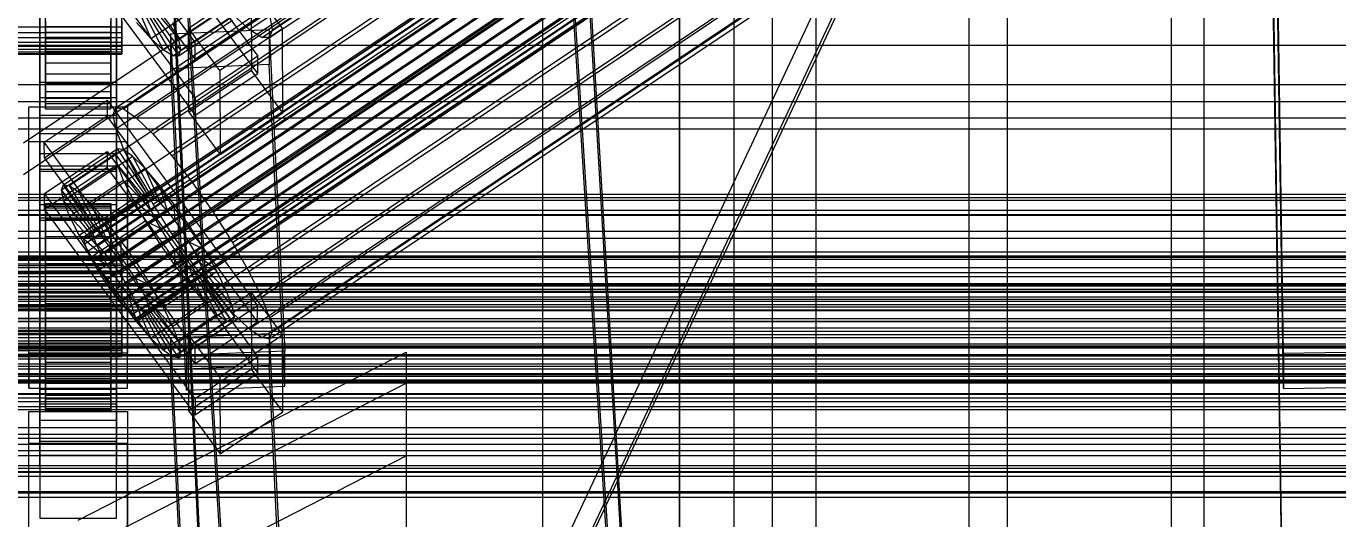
# Model space of a CAD drawing. Header units: millimetres. Extents: x -1970 to 59977, y -50268 to 6837.
# Drawn here: x 130.5 to 370.4, y -35176.4 to -35086.2 of the extents above; entities that cross this region are included whole.
import ezdxf

# ---------------------------------------------------------------- set-up
doc = ezdxf.new("R2010")
doc.units = ezdxf.units.MM
for name, color, linetype, lineweight in [('COTAS_O', 1, 'Continuous', 0), ('COTAS_P', 1, 'Continuous', 0), ('frontal_briquetadora', 7, 'Continuous', 0), ('frontal_C01', 7, 'Continuous', 0), ('frontal_C02', 7, 'Continuous', 0), ('frontal_C03', 7, 'Continuous', 0), ('frontal_C05', 7, 'Continuous', 0), ('frontal_dos-mix', 7, 'Continuous', 0), ('frontal_mix-C02', 7, 'Continuous', 0), ('frontal_secador', 7, 'Continuous', 0), ('frontal_tolva-C01', 7, 'Continuous', 0)]:
    doc.layers.add(name, color=color, linetype=linetype, lineweight=lineweight)
doc.dimstyles.new('R19_100', dxfattribs={"dimtxt": 250, "dimasz": 150, "dimexe": 150, "dimexo": 80, "dimgap": 100, "dimtad": 1, "dimtih": 1, "dimtoh": 1, "dimdsep": 46, "dimcen": 0.09, "dimadec": 0, "dimazin": 0, "dimtfac": 1, "dimtdec": 4, "dimtofl": 0, "dimtmove": 0, "dimatfit": 3, "dimfxl": 1, "dimtolj": 1, "dimtzin": 0, "dimarcsym": 0})

# ---------------------------------------------------------------- blocks, each defined once
blk = doc.blocks.new('*D37')
at = {"layer": 'COTAS_P', "color": 0, "lineweight": -2, "transparency": 16777216}
for p, q in [((-1750, -35420), (-1750, -34450)), ((2600, -35420), (2600, -34450)), ((-1600, -34600), (2450, -34600))]:
    blk.add_line(p, q, dxfattribs=at)
at = {"layer": 'COTAS_P', "color": 0, "transparency": 16777216}
for points in [[(-1600, -34575), (-1600, -34625), (-1750, -34600)], [(2450, -34575), (2450, -34625), (2600, -34600)]]:
    blk.add_solid(points, dxfattribs=at)
at = {"layer": 'Defpoints', "color": 0, "transparency": 16777216}
for p in [(2600, -34600), (-1750, -35500), (2600, -35500)]:
    blk.add_point(p, dxfattribs=at)
blk = doc.blocks.new('*D45')
at = {"layer": 'COTAS_O', "color": 0, "lineweight": -2, "transparency": 16777216}
for p, q in [((-1480, -35920), (-1480, -35150)), ((490, -35920), (490, -35150)), ((-1330, -35300), (340, -35300))]:
    blk.add_line(p, q, dxfattribs=at)
at = {"layer": 'COTAS_O', "color": 0, "transparency": 16777216}
for points in [[(-1330, -35275), (-1330, -35325), (-1480, -35300)], [(340, -35275), (340, -35325), (490, -35300)]]:
    blk.add_solid(points, dxfattribs=at)
at = {"layer": 'Defpoints', "color": 0, "transparency": 16777216}
for p in [(490, -35300), (-1480, -36000), (490, -36000)]:
    blk.add_point(p, dxfattribs=at)
blk = doc.blocks.new('*D47')
at = {"layer": 'COTAS_O', "color": 0, "lineweight": -2, "transparency": 16777216}
for p, q in [((-1400, -35920), (-1400, -35150)), ((1400, -35920), (1400, -35150)), ((-1250, -35300), (1250, -35300))]:
    blk.add_line(p, q, dxfattribs=at)
at = {"layer": 'COTAS_O', "color": 0, "transparency": 16777216}
for points in [[(-1250, -35275), (-1250, -35325), (-1400, -35300)], [(1250, -35275), (1250, -35325), (1400, -35300)]]:
    blk.add_solid(points, dxfattribs=at)
at = {"layer": 'Defpoints', "color": 0, "transparency": 16777216}
for p in [(1400, -35300), (-1400, -36000), (1400, -36000)]:
    blk.add_point(p, dxfattribs=at)

msp = doc.modelspace()

# ---------------------------------------------------------------- linework, layer by layer
at = {"layer": 'frontal_briquetadora'}
for p, q in [((340, -35988), (340, -34950)), ((346, -35988), (346, -34950))]:
    msp.add_line(p, q, dxfattribs=at)
at = {"layer": 'frontal_C01'}
for p, q in [((250, -35735.764), (250, -32680.37)), ((250, -32685.104), (250, -35740.498)), ((360.514, -35146.103), (357.646, -34954.155)), ((360.514, -35152.507), (357.646, -34960.559)), ((171.275, -35086.845), (355.584, -34964.514)), ((173.584, -35088.293), (357.893, -34965.961)), ((175.032, -35088.3), (359.341, -34965.968)), ((175.521, -35086.867), (359.83, -34964.535)), ((250, -35358.334), (228.298, -34987.381)), ((228.298, -34993.069), (250, -35364.021)), ((161.341, -35089.075), (133.809, -35051.836)), ((133, -35099.336), (133, -35053.862)), ((133.821, -35055.038), (161.353, -35092.277)), ((145.315, -35054.47), (172.847, -35091.709)), ((147, -35053.862), (147, -35099.336)), ((133, -35057.064), (133, -35102.537)), ((172.859, -35094.911), (145.327, -35057.672)), ((147, -35102.537), (147, -35057.064)), ((161.379, -35099.321), (133.847, -35062.082)), ((133, -35109.581), (133, -35064.108)), ((133.859, -35065.284), (161.391, -35102.523)), ((147, -35064.108), (147, -35109.581)), ((133, -35067.31), (133, -35112.783)), ((147, -35112.783), (147, -35067.31)), ((160.19, -35086.563), (171.658, -35078.951)), ((171.658, -35078.951), (171.715, -35094.32)), ((171.658, -35078.951), (177.394, -35086.71)), ((150.436, -35081.847), (153.314, -35088.499)), ((152.829, -35081.859), (158.366, -35088.524)), ((153.314, -35088.499), (163.144, -35081.974)), ((158.366, -35088.524), (168.196, -35081.999)), ((172.809, -35081.464), (161.341, -35089.075)), ((134, -35088.459), (134, -35083.593)), ((134, -35086.367), (134, -35084.143)), ((146, -35083.593), (146, -35088.459)), ((146, -35084.143), (146, -35086.367)), ((148, -35086.367), (148, -35084.143)), ((151.503, -35082.835), (155.567, -35090.585)), ((152.321, -35083.348), (157.295, -35091.667)), ((152.835, -35083.35), (158.378, -35091.673)), ((153.008, -35082.842), (158.743, -35090.6)), ((155.567, -35090.585), (165.397, -35084.06)), ((158.743, -35090.6), (168.573, -35084.076)), ((171.275, -35086.845), (168.263, -35084.057)), ((175.016, -35084.09), (175.521, -35086.867)), ((-148, -35086.367), (148, -35086.367)), ((134, -35085.257), (134, -35088.459)), ((134, -35085.257), (134, -35087.365)), ((134, -35086.107), (134, -35090.801)), ((134, -35088.318), (134, -35086.367)), ((134, -35086.367), (134, -35090.801)), ((146, -35086.367), (134, -35086.367)), ((146, -35088.459), (146, -35085.257)), ((146, -35087.365), (146, -35085.257)), ((146, -35090.801), (146, -35086.107)), ((146, -35090.801), (146, -35086.367)), ((146, -35086.367), (146, -35088.318)), ((148, -35085.257), (148, -35087.365)), ((148, -35088.318), (148, -35086.367)), ((153.314, -35088.499), (150.688, -35085.551)), ((156.962, -35087.633), (174.943, -35086.846)), ((157.272, -35085.584), (158.366, -35088.524)), ((157.295, -35091.667), (167.125, -35085.143)), ((158.378, -35091.673), (168.208, -35085.148)), ((160.247, -35101.932), (160.19, -35086.563)), ((165.926, -35094.321), (160.19, -35086.563)), ((161.353, -35092.277), (172.821, -35084.665)), ((177.394, -35086.71), (165.926, -35094.321)), ((173.584, -35088.293), (171.275, -35086.845)), ((174.943, -35086.846), (174.943, -35093.25)), ((174.943, -35086.846), (177.811, -35145.665)), ((175.521, -35086.867), (175.032, -35088.3)), ((177.451, -35102.078), (177.394, -35086.71)), ((-148, -35087.365), (148, -35087.365)), ((-148, -35088.318), (148, -35088.318)), ((-148, -35089.134), (148, -35089.134)), ((134, -35087.365), (134, -35092.91)), ((146, -35087.365), (134, -35087.365)), ((134, -35087.365), (134, -35089.134)), ((134, -35089.865), (134, -35088.318)), ((134, -35088.318), (134, -35094.922)), ((146, -35088.318), (134, -35088.318)), ((134, -35088.459), (146, -35088.459)), ((134, -35092.91), (134, -35088.459)), ((134, -35089.134), (134, -35096.643)), ((146, -35089.134), (134, -35089.134)), ((134, -35089.134), (134, -35090.442)), ((146, -35092.91), (146, -35087.365)), ((146, -35089.134), (146, -35087.365)), ((146, -35094.922), (146, -35088.318)), ((146, -35088.318), (146, -35089.865)), ((146, -35088.459), (146, -35092.91)), ((146, -35096.643), (146, -35089.134)), ((146, -35090.442), (146, -35089.134)), ((148, -35087.365), (148, -35089.134)), ((148, -35089.865), (148, -35088.318)), ((148, -35089.134), (148, -35090.442)), ((155.567, -35090.585), (153.314, -35088.499)), ((156.962, -35094.037), (156.962, -35087.633)), ((159.83, -35146.452), (156.962, -35087.633)), ((158.366, -35088.524), (158.743, -35090.6)), ((161.341, -35089.075), (161.353, -35092.277)), ((175.032, -35088.3), (173.584, -35088.293)), ((-148, -35089.865), (148, -35089.865)), ((-148, -35090.442), (148, -35090.442)), ((-148, -35090.901), (148, -35090.901)), ((-148, -35091.2), (148, -35091.2)), ((-148, -35091.357), (148, -35091.357)), ((134, -35090.901), (134, -35089.865)), ((134, -35089.865), (134, -35098.187)), ((146, -35089.865), (134, -35089.865)), ((134, -35090.442), (134, -35099.405)), ((146, -35090.442), (134, -35090.442)), ((134, -35090.442), (134, -35091.2)), ((134, -35090.801), (134, -35094.922)), ((134, -35090.801), (146, -35090.801)), ((134, -35091.357), (134, -35090.901)), ((134, -35090.901), (134, -35100.375)), ((146, -35090.901), (134, -35090.901)), ((134, -35091.2), (134, -35101.005)), ((146, -35091.2), (134, -35091.2)), ((134, -35091.2), (134, -35091.357)), ((134, -35091.357), (134, -35101.336)), ((146, -35091.357), (134, -35091.357)), ((146, -35098.187), (146, -35089.865)), ((146, -35089.865), (146, -35090.901)), ((146, -35099.405), (146, -35090.442)), ((146, -35091.2), (146, -35090.442)), ((146, -35094.922), (146, -35090.801)), ((146, -35100.375), (146, -35090.901)), ((146, -35090.901), (146, -35091.357)), ((146, -35101.005), (146, -35091.2)), ((146, -35091.357), (146, -35091.2)), ((146, -35101.336), (146, -35091.357)), ((148, -35090.901), (148, -35089.865)), ((148, -35090.442), (148, -35091.2)), ((148, -35091.357), (148, -35090.901)), ((148, -35091.2), (148, -35091.357)), ((157.295, -35091.667), (155.567, -35090.585)), ((158.378, -35091.673), (157.295, -35091.667)), ((158.743, -35090.6), (158.378, -35091.673)), ((134, -35092.91), (146, -35092.91)), ((134, -35096.643), (134, -35092.91)), ((146, -35092.91), (146, -35096.643)), ((174.943, -35093.25), (156.962, -35094.037)), ((159.83, -35152.856), (156.962, -35094.037)), ((172.847, -35091.709), (161.379, -35099.321)), ((172.859, -35094.911), (172.847, -35091.709)), ((177.811, -35152.07), (174.943, -35093.25)), ((133, -35111.849), (133, -35096.48)), ((133, -35096.48), (147, -35096.48)), ((133, -35105.954), (133, -35096.48)), ((134, -35094.922), (134, -35098.187)), ((134, -35094.922), (146, -35094.922)), ((146, -35098.187), (146, -35094.922)), ((147, -35096.48), (147, -35111.849)), ((147, -35096.48), (147, -35105.954)), ((171.715, -35094.32), (160.247, -35101.932)), ((161.391, -35102.523), (172.859, -35094.911)), ((165.926, -35094.321), (165.983, -35109.69)), ((177.451, -35102.078), (171.715, -35094.32)), ((134, -35096.643), (146, -35096.643)), ((134, -35099.405), (134, -35096.643)), ((134, -35098.187), (134, -35100.375)), ((134, -35098.187), (146, -35098.187)), ((146, -35096.643), (146, -35099.405)), ((146, -35100.375), (146, -35098.187)), ((131, -35107.366), (131, -35100.963)), ((131, -35100.963), (149, -35100.963)), ((131, -35146.057), (131, -35100.963)), ((147, -35099.336), (133, -35099.336)), ((133, -35099.336), (133, -35102.537)), ((134, -35099.405), (146, -35099.405)), ((134, -35101.005), (134, -35099.405)), ((134, -35100.375), (134, -35101.336)), ((134, -35100.375), (146, -35100.375)), ((134, -35101.005), (146, -35101.005)), ((134, -35101.336), (134, -35101.005)), ((146, -35099.405), (146, -35101.005)), ((146, -35101.336), (146, -35100.375)), ((146, -35101.005), (146, -35101.336)), ((147, -35102.537), (147, -35099.336)), ((149, -35100.963), (149, -35107.366)), ((149, -35100.963), (149, -35146.057)), ((161.379, -35099.321), (161.391, -35102.523)), ((133, -35102.537), (147, -35102.537)), ((134, -35101.336), (146, -35101.336)), ((160.247, -35101.932), (165.983, -35109.69)), ((165.983, -35109.69), (177.451, -35102.078)), ((147, -35105.954), (133, -35105.954)), ((133, -35105.954), (133, -35121.322)), ((147, -35121.322), (147, -35105.954)), ((149, -35107.366), (131, -35107.366)), ((131, -35152.46), (131, -35107.366)), ((149, -35152.46), (149, -35107.366)), ((147, -35109.581), (133, -35109.581)), ((133, -35109.581), (133, -35112.783)), ((147, -35112.783), (147, -35109.581)), ((147, -35111.849), (133, -35111.849)), ((133, -35111.849), (133, -35121.322)), ((133, -35112.783), (147, -35112.783)), ((147, -35121.322), (147, -35111.849)), ((133, -35121.322), (147, -35121.322)), ((-425, -35140.179), (425, -35140.179)), ((149, -35146.057), (131, -35146.057)), ((131, -35146.057), (131, -35152.46)), ((140, -35176.603), (200, -35145.894)), ((149, -35152.46), (149, -35146.057)), ((177.811, -35145.665), (159.83, -35146.452)), ((159.83, -35146.452), (159.83, -35152.856)), ((177.811, -35152.07), (177.811, -35145.665)), ((200, -35145.894), (200, -35273.438)), ((200, -35145.894), (200, -35151.578)), ((378.512, -35145.861), (360.514, -35146.103)), ((360.514, -35146.103), (360.514, -35152.507)), ((425, -35151.547), (-425, -35151.547)), ((140, -35182.288), (200, -35151.578)), ((200, -35151.578), (200, -35279.122)), ((200, -35151.578), (200, -35164.841)), ((131, -35152.46), (149, -35152.46)), ((159.83, -35152.856), (177.811, -35152.07)), ((360.514, -35152.507), (378.512, -35152.265)), ((425, -35156.444), (-425, -35156.444)), ((140, -35195.551), (200, -35164.841)), ((200, -35164.841), (200, -35292.385)), ((200, -35164.841), (200, -35188.525)), ((-425, -35167.812), (425, -35167.812))]:
    msp.add_line(p, q, dxfattribs=at)
at = {"layer": 'frontal_C02'}
for p, q in [((250, -35767.535), (250, -32976.99)), ((250, -32981.769), (250, -35772.314)), ((146.383, -35102.397), (330.692, -34978.913)), ((146.872, -35101.153), (331.181, -34977.669)), ((148.32, -35101.35), (332.629, -34977.866)), ((150.629, -35102.974), (334.938, -34979.49)), ((141.045, -35125.12), (354.844, -34981.879)), ((141.218, -35124.679), (355.017, -34981.438)), ((141.224, -35126.041), (355.022, -34982.799)), ((141.731, -35124.749), (355.53, -34981.508)), ((142.549, -35125.324), (356.348, -34982.083)), ((143.617, -35126.366), (357.415, -34983.125)), ((146.887, -35104.996), (331.197, -34981.512)), ((153.641, -35105.914), (337.95, -34982.43)), ((141.742, -35127.379), (355.541, -34984.138)), ((142.565, -35129.044), (356.363, -34985.803)), ((144.861, -35127.804), (358.659, -34984.562)), ((148.35, -35108.774), (332.659, -34985.29)), ((143.635, -35130.922), (357.434, -34987.681)), ((359.995, -34986.297), (146.196, -35129.538)), ((147.533, -35131.452), (361.332, -34988.211)), ((157.152, -35109.971), (341.461, -34986.487)), ((144.881, -35132.885), (358.68, -34989.644)), ((148.779, -35133.415), (362.578, -34990.174)), ((150.672, -35113.473), (334.981, -34989.989)), ((146.218, -35134.799), (360.017, -34991.558)), ((147.554, -35136.534), (361.352, -34993.292)), ((149.85, -35135.293), (363.648, -34992.051)), ((345.231, -34991.382), (160.922, -35114.866)), ((148.798, -35137.971), (362.596, -34994.73)), ((150.672, -35136.958), (364.471, -34993.716)), ((151.191, -35138.296), (364.989, -34995.055)), ((153.694, -35118.772), (338.003, -34995.288)), ((149.865, -35139.013), (363.664, -34995.771)), ((150.683, -35139.588), (364.482, -34996.347)), ((151.196, -35139.658), (364.995, -34996.416)), ((151.369, -35139.217), (365.168, -34995.976)), ((164.693, -35120.268), (349.002, -34996.784)), ((157.211, -35124.312), (341.52, -35000.828)), ((168.21, -35125.807), (352.519, -35002.323)), ((160.982, -35129.713), (345.291, -35006.229)), ((171.232, -35131.107), (355.541, -35007.623)), ((360.514, -35202.297), (357.646, -35008.53)), ((164.752, -35134.609), (349.061, -35011.125)), ((173.554, -35135.806), (357.863, -35012.322)), ((360.514, -35208.143), (357.646, -35014.376)), ((168.263, -35138.665), (352.572, -35015.181)), ((175.016, -35139.584), (359.326, -35016.1)), ((171.275, -35141.606), (355.584, -35018.122)), ((175.521, -35142.183), (359.83, -35018.699)), ((173.584, -35143.229), (357.893, -35019.745)), ((175.032, -35143.426), (359.341, -35019.942)), ((228.298, -35041.759), (130, -35107.617)), ((250, -35386.528), (228.298, -35041.759)), ((130, -35113.358), (228.298, -35047.5)), ((228.298, -35047.5), (250, -35392.269)), ((133.809, -35107.469), (145.277, -35099.785)), ((145.277, -35099.785), (145.289, -35102.708)), ((145.277, -35099.785), (172.809, -35137.378)), ((146.383, -35102.397), (146.872, -35101.153)), ((146.872, -35101.153), (148.32, -35101.35)), ((145.289, -35102.708), (133.821, -35110.392)), ((172.821, -35140.301), (145.289, -35102.708)), ((146.887, -35104.996), (146.383, -35102.397)), ((148.32, -35101.35), (150.629, -35102.974)), ((150.629, -35102.974), (153.641, -35105.914)), ((148.35, -35108.774), (146.887, -35104.996)), ((153.641, -35105.914), (157.152, -35109.971)), ((133.821, -35110.392), (133.809, -35107.469)), ((161.341, -35145.062), (133.809, -35107.469)), ((133, -35112.438), (133, -35109.516)), ((133, -35109.516), (147, -35109.516)), ((133, -35155.42), (133, -35109.516)), ((133.821, -35110.392), (161.353, -35147.985)), ((133.847, -35116.821), (145.315, -35109.138)), ((136.948, -35116.19), (146.777, -35109.605)), ((137.313, -35115.26), (147.143, -35108.674)), ((138.396, -35115.408), (148.226, -35108.822)), ((140.123, -35116.622), (149.953, -35110.036)), ((145.315, -35109.138), (145.327, -35112.061)), ((145.315, -35109.138), (172.847, -35146.731)), ((147.143, -35108.674), (146.777, -35109.605)), ((146.777, -35109.605), (152.513, -35117.436)), ((146.777, -35109.605), (147.155, -35111.549)), ((147, -35109.516), (147, -35112.438)), ((147, -35109.516), (147, -35155.42)), ((148.226, -35108.822), (147.143, -35108.674)), ((147.143, -35108.674), (152.686, -35116.996)), ((149.953, -35110.036), (148.226, -35108.822)), ((148.226, -35108.822), (153.199, -35117.066)), ((150.672, -35113.473), (148.35, -35108.774)), ((152.207, -35112.236), (149.953, -35110.036)), ((149.953, -35110.036), (154.017, -35117.641)), ((157.152, -35109.971), (160.922, -35114.866)), ((147, -35112.438), (133, -35112.438)), ((133, -35112.438), (133, -35158.342)), ((145.327, -35112.061), (133.859, -35119.744)), ((137.325, -35118.135), (147.155, -35111.549)), ((142.377, -35118.822), (152.207, -35112.236)), ((172.859, -35149.654), (145.327, -35112.061)), ((147, -35158.342), (147, -35112.438)), ((147.155, -35111.549), (152.692, -35118.357)), ((147.155, -35111.549), (148.249, -35114.375)), ((154.833, -35115.27), (152.207, -35112.236)), ((152.207, -35112.236), (155.085, -35118.683)), ((136.948, -35116.19), (137.313, -35115.26)), ((142.856, -35123.582), (137.313, -35115.26)), ((137.313, -35115.26), (138.396, -35115.408)), ((143.369, -35123.651), (138.396, -35115.408)), ((138.396, -35115.408), (140.123, -35116.622)), ((138.419, -35120.961), (148.249, -35114.375)), ((145.003, -35121.856), (154.833, -35115.27)), ((148.249, -35114.375), (153.21, -35119.696)), ((148.249, -35114.375), (149.985, -35117.89)), ((153.694, -35118.772), (150.672, -35113.473)), ((157.653, -35118.932), (154.833, -35115.27)), ((154.833, -35115.27), (156.329, -35120.12)), ((160.922, -35114.866), (164.693, -35120.268)), ((133.859, -35119.744), (133.847, -35116.821)), ((161.379, -35154.414), (133.847, -35116.821)), ((142.683, -35124.022), (136.948, -35116.19)), ((137.325, -35118.135), (136.948, -35116.19)), ((144.188, -35124.227), (140.123, -35116.622)), ((140.123, -35116.622), (142.377, -35118.822)), ((140.156, -35124.475), (149.985, -35117.89)), ((152.513, -35117.436), (142.683, -35124.022)), ((152.686, -35116.996), (142.856, -35123.582)), ((153.199, -35117.066), (143.369, -35123.651)), ((154.017, -35117.641), (144.188, -35124.227)), ((149.985, -35117.89), (154.033, -35121.361)), ((149.985, -35117.89), (152.246, -35121.854)), ((152.513, -35117.436), (152.686, -35116.996)), ((152.692, -35118.357), (152.513, -35117.436)), ((152.686, -35116.996), (153.199, -35117.066)), ((153.199, -35117.066), (154.017, -35117.641)), ((154.017, -35117.641), (155.085, -35118.683)), ((133, -35121.791), (133, -35118.868)), ((133, -35118.868), (147, -35118.868)), ((133, -35164.772), (133, -35118.868)), ((133.859, -35119.744), (161.391, -35157.337)), ((134, -35128.654), (134, -35118.66)), ((134, -35118.66), (134, -35119.136)), ((134, -35118.66), (146, -35118.66)), ((134, -35119.478), (134, -35118.66)), ((134, -35128.88), (134, -35119.136)), ((134, -35119.136), (134, -35120.874)), ((134, -35119.136), (146, -35119.136)), ((134, -35129.042), (134, -35119.478)), ((134, -35119.478), (146, -35119.478)), ((134, -35121.535), (134, -35119.478)), ((142.862, -35124.943), (137.325, -35118.135)), ((138.419, -35120.961), (137.325, -35118.135)), ((145.255, -35125.269), (142.377, -35118.822)), ((142.377, -35118.822), (145.003, -35121.856)), ((152.692, -35118.357), (142.862, -35124.943)), ((153.21, -35119.696), (143.38, -35126.282)), ((155.085, -35118.683), (145.255, -35125.269)), ((146, -35119.136), (146, -35118.66)), ((146, -35118.66), (146, -35128.654)), ((146, -35118.66), (146, -35119.478)), ((146, -35120.874), (146, -35119.136)), ((146, -35119.136), (146, -35128.88)), ((146, -35119.478), (146, -35129.042)), ((146, -35119.478), (146, -35121.535)), ((156.329, -35120.12), (146.499, -35126.706)), ((147, -35118.868), (147, -35121.791)), ((147, -35118.868), (147, -35164.772)), ((157.653, -35118.932), (147.823, -35125.518)), ((153.21, -35119.696), (152.692, -35118.357)), ((154.033, -35121.361), (153.21, -35119.696)), ((157.211, -35124.312), (153.694, -35118.772)), ((155.085, -35118.683), (156.329, -35120.12)), ((156.329, -35120.12), (157.665, -35121.855)), ((157.665, -35121.855), (157.653, -35118.932)), ((160.474, -35122.973), (157.653, -35118.932)), ((164.693, -35120.268), (168.21, -35125.807)), ((147, -35121.791), (133, -35121.791)), ((133, -35121.791), (133, -35167.695)), ((134, -35129.703), (134, -35120.874)), ((134, -35120.874), (134, -35123.755)), ((134, -35120.874), (146, -35120.874)), ((134, -35130.016), (134, -35121.535)), ((134, -35121.535), (146, -35121.535)), ((134, -35124.689), (134, -35121.535)), ((143.38, -35126.282), (138.419, -35120.961)), ((140.156, -35124.475), (138.419, -35120.961)), ((142.416, -35128.44), (152.246, -35121.854)), ((154.033, -35121.361), (144.203, -35127.947)), ((146.499, -35126.706), (145.003, -35121.856)), ((145.003, -35121.856), (147.823, -35125.518)), ((146, -35123.755), (146, -35120.874)), ((146, -35120.874), (146, -35129.703)), ((146, -35121.535), (146, -35130.016)), ((146, -35121.535), (146, -35124.689)), ((147, -35167.695), (147, -35121.791)), ((147.835, -35128.441), (157.665, -35121.855)), ((152.246, -35121.854), (155.103, -35123.239)), ((152.246, -35121.854), (154.877, -35125.998)), ((155.103, -35123.239), (154.033, -35121.361)), ((157.665, -35121.855), (159.001, -35123.769)), ((134, -35131.067), (134, -35123.755)), ((134, -35123.755), (134, -35127.582)), ((134, -35123.755), (146, -35123.755)), ((134, -35131.51), (134, -35124.689)), ((134, -35124.689), (146, -35124.689)), ((134, -35128.727), (134, -35124.689)), ((144.203, -35127.947), (140.156, -35124.475)), ((142.416, -35128.44), (140.156, -35124.475)), ((141.045, -35125.12), (141.218, -35124.679)), ((141.224, -35126.041), (141.045, -35125.12)), ((141.218, -35124.679), (141.731, -35124.749)), ((141.731, -35124.749), (142.549, -35125.324)), ((142.856, -35123.582), (142.683, -35124.022)), ((142.683, -35124.022), (142.862, -35124.943)), ((143.369, -35123.651), (142.856, -35123.582)), ((142.862, -35124.943), (143.38, -35126.282)), ((144.188, -35124.227), (143.369, -35123.651)), ((145.255, -35125.269), (144.188, -35124.227)), ((146.499, -35126.706), (145.255, -35125.269)), ((155.103, -35123.239), (145.274, -35129.825)), ((146, -35127.582), (146, -35123.755)), ((146, -35123.755), (146, -35131.067)), ((146, -35124.689), (146, -35131.51)), ((146, -35124.689), (146, -35128.727)), ((156.35, -35125.202), (146.52, -35131.787)), ((159.001, -35123.769), (149.171, -35130.355)), ((150.644, -35129.559), (160.474, -35122.973)), ((154.877, -35125.998), (156.35, -35125.202)), ((156.35, -35125.202), (155.103, -35123.239)), ((157.686, -35127.116), (156.35, -35125.202)), ((160.982, -35129.713), (157.211, -35124.312)), ((160.474, -35122.973), (159.001, -35123.769)), ((159.001, -35123.769), (160.247, -35125.732)), ((163.105, -35127.116), (160.474, -35122.973)), ((134, -35132.88), (134, -35127.582)), ((134, -35127.582), (134, -35132.096)), ((134, -35127.582), (146, -35127.582)), ((141.742, -35127.379), (141.224, -35126.041)), ((142.565, -35129.044), (141.742, -35127.379)), ((142.549, -35125.324), (143.617, -35126.366)), ((143.38, -35126.282), (144.203, -35127.947)), ((143.617, -35126.366), (144.861, -35127.804)), ((145.047, -35132.583), (154.877, -35125.998)), ((146, -35132.096), (146, -35127.582)), ((146, -35127.582), (146, -35132.88)), ((147.835, -35128.441), (146.499, -35126.706)), ((147.823, -35125.518), (147.835, -35128.441)), ((147.823, -35125.518), (150.644, -35129.559)), ((157.686, -35127.116), (147.856, -35133.701)), ((160.247, -35125.732), (150.417, -35132.317)), ((161.318, -35127.609), (151.488, -35134.195)), ((153.275, -35133.702), (163.105, -35127.116)), ((154.877, -35125.998), (157.698, -35130.038)), ((157.698, -35130.038), (157.686, -35127.116)), ((159.022, -35128.85), (157.686, -35127.116)), ((163.105, -35127.116), (160.247, -35125.732)), ((160.247, -35125.732), (161.318, -35127.609)), ((165.365, -35131.081), (161.318, -35127.609)), ((161.318, -35127.609), (162.14, -35129.274)), ((165.365, -35131.081), (163.105, -35127.116)), ((168.21, -35125.807), (171.232, -35131.107)), ((-148, -35128.654), (148, -35128.654)), ((-148, -35128.88), (148, -35128.88)), ((-148, -35129.042), (148, -35129.042)), ((-148, -35129.703), (148, -35129.703)), ((-148, -35130.016), (148, -35130.016)), ((134, -35128.88), (134, -35128.654)), ((146, -35128.654), (134, -35128.654)), ((134, -35128.654), (134, -35129.042)), ((134, -35133.423), (134, -35128.727)), ((134, -35128.727), (146, -35128.727)), ((134, -35133.373), (134, -35128.727)), ((134, -35129.703), (134, -35128.88)), ((146, -35128.88), (134, -35128.88)), ((146, -35129.042), (134, -35129.042)), ((134, -35129.042), (134, -35130.016)), ((134, -35131.067), (134, -35129.703)), ((146, -35129.703), (134, -35129.703)), ((146, -35130.016), (134, -35130.016)), ((134, -35130.016), (134, -35131.51)), ((145.274, -35129.825), (142.416, -35128.44)), ((145.047, -35132.583), (142.416, -35128.44)), ((143.635, -35130.922), (142.565, -35129.044)), ((144.203, -35127.947), (145.274, -35129.825)), ((144.861, -35127.804), (146.196, -35129.538)), ((145.274, -35129.825), (146.52, -35131.787)), ((146, -35128.654), (146, -35128.88)), ((146, -35129.042), (146, -35128.654)), ((146, -35128.727), (146, -35133.423)), ((146, -35128.727), (146, -35133.373)), ((146, -35128.88), (146, -35129.703)), ((146, -35130.016), (146, -35129.042)), ((146, -35129.703), (146, -35131.067)), ((146, -35131.51), (146, -35130.016)), ((146.196, -35129.538), (147.533, -35131.452)), ((149.171, -35130.355), (147.835, -35128.441)), ((147.868, -35136.624), (157.698, -35130.038)), ((148, -35128.88), (148, -35128.654)), ((148, -35128.654), (148, -35129.042)), ((148, -35129.703), (148, -35128.88)), ((148, -35129.042), (148, -35130.016)), ((148, -35131.067), (148, -35129.703)), ((148, -35130.016), (148, -35131.51)), ((149.171, -35130.355), (150.644, -35129.559)), ((159.022, -35128.85), (149.192, -35135.436)), ((150.644, -35129.559), (153.275, -35133.702)), ((162.14, -35129.274), (152.311, -35135.86)), ((157.698, -35130.038), (160.518, -35133.7)), ((160.518, -35133.7), (159.022, -35128.85)), ((160.266, -35130.287), (159.022, -35128.85)), ((164.752, -35134.609), (160.982, -35129.713)), ((167.102, -35134.596), (162.14, -35129.274)), ((162.14, -35129.274), (162.659, -35130.613)), ((-148, -35131.067), (148, -35131.067)), ((-148, -35131.51), (148, -35131.51)), ((134, -35132.88), (134, -35131.067)), ((146, -35131.067), (134, -35131.067)), ((146, -35131.51), (134, -35131.51)), ((134, -35131.51), (134, -35133.423)), ((134, -35132.096), (134, -35135.019)), ((146, -35132.096), (134, -35132.096)), ((134, -35132.096), (134, -35136.988)), ((144.881, -35132.885), (143.635, -35130.922)), ((146.52, -35131.787), (145.047, -35132.583)), ((146, -35131.067), (146, -35132.88)), ((146, -35133.423), (146, -35131.51)), ((146, -35135.019), (146, -35132.096)), ((146, -35136.988), (146, -35132.096)), ((146.52, -35131.787), (147.856, -35133.701)), ((147.533, -35131.452), (148.779, -35133.415)), ((148, -35132.88), (148, -35131.067)), ((148, -35131.51), (148, -35133.423)), ((150.417, -35132.317), (149.171, -35130.355)), ((151.488, -35134.195), (150.417, -35132.317)), ((150.417, -35132.317), (153.275, -35133.702)), ((160.266, -35130.287), (150.436, -35136.873)), ((161.333, -35131.329), (151.503, -35137.915)), ((162.151, -35131.905), (152.321, -35138.49)), ((162.659, -35130.613), (152.829, -35137.199)), ((162.664, -35131.974), (152.835, -35138.56)), ((162.837, -35131.534), (153.008, -35138.12)), ((155.535, -35137.667), (165.365, -35131.081)), ((163.144, -35136.734), (160.266, -35130.287)), ((161.333, -35131.329), (160.266, -35130.287)), ((165.397, -35138.934), (161.333, -35131.329)), ((162.151, -35131.905), (161.333, -35131.329)), ((167.125, -35140.149), (162.151, -35131.905)), ((162.664, -35131.974), (162.151, -35131.905)), ((168.196, -35137.421), (162.659, -35130.613)), ((162.659, -35130.613), (162.837, -35131.534)), ((162.837, -35131.534), (162.664, -35131.974)), ((168.208, -35140.296), (162.664, -35131.974)), ((168.573, -35139.366), (162.837, -35131.534)), ((167.102, -35134.596), (165.365, -35131.081)), ((171.232, -35131.107), (173.554, -35135.806)), ((-148, -35132.88), (148, -35132.88)), ((-148, -35133.423), (148, -35133.423)), ((134, -35135.019), (134, -35132.88)), ((146, -35132.88), (134, -35132.88)), ((134, -35135.623), (134, -35133.373)), ((134, -35133.373), (146, -35133.373)), ((134, -35138.31), (134, -35133.373)), ((146, -35133.423), (134, -35133.423)), ((134, -35133.423), (134, -35135.623)), ((146.218, -35134.799), (144.881, -35132.885)), ((147.868, -35136.624), (145.047, -35132.583)), ((146, -35132.88), (146, -35135.019)), ((146, -35133.373), (146, -35135.623)), ((146, -35133.373), (146, -35138.31)), ((146, -35135.623), (146, -35133.423)), ((147.554, -35136.534), (146.218, -35134.799)), ((147.856, -35133.701), (147.868, -35136.624)), ((147.856, -35133.701), (149.192, -35135.436)), ((148, -35135.019), (148, -35132.88)), ((148, -35133.423), (148, -35135.623)), ((148.779, -35133.415), (149.85, -35135.293)), ((150.688, -35140.286), (160.518, -35133.7)), ((152.311, -35135.86), (151.488, -35134.195)), ((151.488, -35134.195), (155.535, -35137.667)), ((153.275, -35133.702), (155.535, -35137.667)), ((157.272, -35141.181), (167.102, -35134.596)), ((160.518, -35133.7), (163.144, -35136.734)), ((168.263, -35138.665), (164.752, -35134.609)), ((168.196, -35137.421), (167.102, -35134.596)), ((148, -35135.019), (-148, -35135.019)), ((-148, -35135.623), (148, -35135.623)), ((134, -35135.019), (146, -35135.019)), ((134, -35137.336), (134, -35135.019)), ((146, -35135.623), (134, -35135.623)), ((134, -35135.623), (134, -35137.962)), ((134, -35137.336), (134, -35136.988)), ((134, -35136.988), (134, -35141.925)), ((134, -35136.988), (146, -35136.988)), ((146, -35135.019), (146, -35137.336)), ((146, -35137.962), (146, -35135.623)), ((146, -35141.925), (146, -35136.988)), ((146, -35136.988), (146, -35137.336)), ((148.798, -35137.971), (147.554, -35136.534)), ((150.688, -35140.286), (147.868, -35136.624)), ((148, -35137.336), (148, -35135.019)), ((148, -35135.623), (148, -35137.962)), ((149.192, -35135.436), (150.688, -35140.286)), ((149.192, -35135.436), (150.436, -35136.873)), ((149.85, -35135.293), (150.672, -35136.958)), ((150.436, -35136.873), (153.314, -35143.32)), ((150.436, -35136.873), (151.503, -35137.915)), ((150.672, -35136.958), (151.191, -35138.296)), ((152.829, -35137.199), (152.311, -35135.86)), ((152.311, -35135.86), (157.272, -35141.181)), ((153.008, -35138.12), (152.829, -35137.199)), ((152.829, -35137.199), (158.366, -35144.007)), ((153.314, -35143.32), (163.144, -35136.734)), ((160.19, -35142.619), (171.658, -35134.935)), ((163.144, -35136.734), (165.397, -35138.934)), ((171.658, -35134.935), (171.715, -35148.964)), ((171.658, -35134.935), (177.394, -35142.767)), ((173.554, -35135.806), (175.016, -35139.584)), ((-148, -35137.336), (148, -35137.336)), ((-148, -35137.962), (148, -35137.962)), ((-148, -35139.674), (148, -35139.674)), ((134, -35139.674), (134, -35137.336)), ((146, -35137.336), (134, -35137.336)), ((134, -35137.962), (134, -35138.31)), ((146, -35137.962), (134, -35137.962)), ((134, -35137.962), (134, -35140.279)), ((134, -35138.31), (146, -35138.31)), ((134, -35143.202), (134, -35138.31)), ((134, -35141.875), (134, -35139.674)), ((134, -35139.674), (134, -35141.925)), ((146, -35139.674), (134, -35139.674)), ((146, -35137.336), (146, -35139.674)), ((146, -35138.31), (146, -35137.962)), ((146, -35140.279), (146, -35137.962)), ((146, -35138.31), (146, -35143.202)), ((146, -35141.925), (146, -35139.674)), ((146, -35139.674), (146, -35141.875)), ((148, -35139.674), (148, -35137.336)), ((148, -35137.962), (148, -35140.279)), ((148, -35141.875), (148, -35139.674)), ((149.865, -35139.013), (148.798, -35137.971)), ((150.683, -35139.588), (149.865, -35139.013)), ((151.196, -35139.658), (150.683, -35139.588)), ((151.191, -35138.296), (151.369, -35139.217)), ((151.369, -35139.217), (151.196, -35139.658)), ((151.503, -35137.915), (155.567, -35145.52)), ((151.503, -35137.915), (152.321, -35138.49)), ((152.321, -35138.49), (157.295, -35146.734)), ((152.321, -35138.49), (152.835, -35138.56)), ((152.835, -35138.56), (153.008, -35138.12)), ((152.835, -35138.56), (158.378, -35146.882)), ((153.008, -35138.12), (158.743, -35145.952)), ((155.535, -35137.667), (157.272, -35141.181)), ((155.567, -35145.52), (165.397, -35138.934)), ((158.366, -35144.007), (168.196, -35137.421)), ((158.743, -35145.952), (168.573, -35139.366)), ((172.809, -35137.378), (161.341, -35145.062)), ((165.397, -35138.934), (167.125, -35140.149)), ((168.573, -35139.366), (168.196, -35137.421)), ((168.208, -35140.296), (168.573, -35139.366)), ((171.275, -35141.606), (168.263, -35138.665)), ((172.821, -35140.301), (172.809, -35137.378)), ((175.016, -35139.584), (175.521, -35142.183)), ((-148, -35140.279), (148, -35140.279)), ((-148, -35141.875), (148, -35141.875)), ((134, -35140.279), (134, -35143.202)), ((146, -35140.279), (134, -35140.279)), ((134, -35140.279), (134, -35142.417)), ((134, -35143.788), (134, -35141.875)), ((134, -35141.875), (134, -35146.571)), ((146, -35141.875), (134, -35141.875)), ((134, -35141.925), (134, -35146.571)), ((134, -35141.925), (146, -35141.925)), ((146, -35143.202), (146, -35140.279)), ((146, -35142.417), (146, -35140.279)), ((146, -35146.571), (146, -35141.875)), ((146, -35141.875), (146, -35143.788)), ((146, -35146.571), (146, -35141.925)), ((148, -35140.279), (148, -35142.417)), ((148, -35143.788), (148, -35141.875)), ((153.314, -35143.32), (150.688, -35140.286)), ((157.272, -35141.181), (158.366, -35144.007)), ((157.295, -35146.734), (167.125, -35140.149)), ((158.378, -35146.882), (168.208, -35140.296)), ((161.353, -35147.985), (172.821, -35140.301)), ((167.125, -35140.149), (168.208, -35140.296)), ((173.584, -35143.229), (171.275, -35141.606)), ((-148, -35142.417), (148, -35142.417)), ((-148, -35143.788), (148, -35143.788)), ((-148, -35144.23), (148, -35144.23)), ((134, -35142.417), (134, -35147.716)), ((146, -35142.417), (134, -35142.417)), ((134, -35142.417), (134, -35144.23)), ((134, -35143.202), (146, -35143.202)), ((134, -35147.716), (134, -35143.202)), ((134, -35145.282), (134, -35143.788)), ((134, -35143.788), (134, -35150.608)), ((146, -35143.788), (134, -35143.788)), ((134, -35144.23), (134, -35151.543)), ((146, -35144.23), (134, -35144.23)), ((134, -35144.23), (134, -35145.595)), ((146, -35147.716), (146, -35142.417)), ((146, -35144.23), (146, -35142.417)), ((146, -35143.202), (146, -35147.716)), ((146, -35150.608), (146, -35143.788)), ((146, -35143.788), (146, -35145.282)), ((146, -35151.543), (146, -35144.23)), ((146, -35145.595), (146, -35144.23)), ((148, -35142.417), (148, -35144.23)), ((148, -35145.282), (148, -35143.788)), ((148, -35144.23), (148, -35145.595)), ((155.567, -35145.52), (153.314, -35143.32)), ((156.962, -35143.265), (174.943, -35142.471)), ((156.962, -35149.112), (156.962, -35143.265)), ((159.83, -35202.642), (156.962, -35143.265)), ((158.366, -35144.007), (158.743, -35145.952)), ((160.247, -35156.647), (160.19, -35142.619)), ((165.926, -35150.451), (160.19, -35142.619)), ((177.394, -35142.767), (165.926, -35150.451)), ((175.032, -35143.426), (173.584, -35143.229)), ((174.943, -35142.471), (174.943, -35148.317)), ((174.943, -35142.471), (177.811, -35201.848)), ((175.521, -35142.183), (175.032, -35143.426)), ((177.451, -35156.796), (177.394, -35142.767)), ((-148, -35145.282), (148, -35145.282)), ((-148, -35145.595), (148, -35145.595)), ((-148, -35146.256), (148, -35146.256)), ((-148, -35146.418), (148, -35146.418)), ((-148, -35146.643), (148, -35146.643)), ((134, -35146.256), (134, -35145.282)), ((134, -35145.282), (134, -35153.763)), ((146, -35145.282), (134, -35145.282)), ((134, -35145.595), (134, -35154.424)), ((146, -35145.595), (134, -35145.595)), ((134, -35145.595), (134, -35146.418)), ((134, -35146.643), (134, -35146.256)), ((134, -35146.256), (134, -35155.819)), ((146, -35146.256), (134, -35146.256)), ((134, -35146.418), (134, -35156.161)), ((146, -35146.418), (134, -35146.418)), ((134, -35146.418), (134, -35146.643)), ((134, -35146.571), (134, -35150.608)), ((134, -35146.571), (146, -35146.571)), ((134, -35146.643), (134, -35156.637)), ((146, -35146.643), (134, -35146.643)), ((146, -35153.763), (146, -35145.282)), ((146, -35145.282), (146, -35146.256)), ((146, -35154.424), (146, -35145.595)), ((146, -35146.418), (146, -35145.595)), ((146, -35155.819), (146, -35146.256)), ((146, -35146.256), (146, -35146.643)), ((146, -35156.161), (146, -35146.418)), ((146, -35146.643), (146, -35146.418)), ((146, -35150.608), (146, -35146.571)), ((146, -35156.637), (146, -35146.643)), ((148, -35146.256), (148, -35145.282)), ((148, -35145.595), (148, -35146.418)), ((148, -35146.643), (148, -35146.256)), ((148, -35146.418), (148, -35146.643)), ((157.295, -35146.734), (155.567, -35145.52)), ((158.378, -35146.882), (157.295, -35146.734)), ((158.743, -35145.952), (158.378, -35146.882)), ((161.341, -35145.062), (161.353, -35147.985)), ((172.847, -35146.731), (161.379, -35154.414)), ((172.859, -35149.654), (172.847, -35146.731)), ((134, -35147.716), (146, -35147.716)), ((134, -35151.543), (134, -35147.716)), ((146, -35147.716), (146, -35151.543)), ((174.943, -35148.317), (156.962, -35149.112)), ((159.83, -35208.488), (156.962, -35149.112)), ((171.715, -35148.964), (160.247, -35156.647)), ((177.451, -35156.796), (171.715, -35148.964)), ((177.811, -35207.694), (174.943, -35148.317)), ((134, -35150.608), (134, -35153.763)), ((134, -35150.608), (146, -35150.608)), ((134, -35151.543), (146, -35151.543)), ((134, -35154.424), (134, -35151.543)), ((146, -35153.763), (146, -35150.608)), ((146, -35151.543), (146, -35154.424)), ((161.391, -35157.337), (172.859, -35149.654)), ((165.926, -35150.451), (165.983, -35164.479)), ((133, -35166.659), (133, -35152.63)), ((133, -35152.63), (147, -35152.63)), ((133, -35162.194), (133, -35152.63)), ((134, -35153.763), (134, -35155.819)), ((134, -35153.763), (146, -35153.763)), ((146, -35155.819), (146, -35153.763)), ((147, -35152.63), (147, -35166.659)), ((147, -35152.63), (147, -35162.194)), ((147, -35155.42), (133, -35155.42)), ((133, -35155.42), (133, -35158.342)), ((134, -35154.424), (146, -35154.424)), ((134, -35156.161), (134, -35154.424)), ((134, -35155.819), (134, -35156.637)), ((134, -35155.819), (146, -35155.819)), ((134, -35156.161), (146, -35156.161)), ((134, -35156.637), (134, -35156.161)), ((146, -35154.424), (146, -35156.161)), ((146, -35156.637), (146, -35155.819)), ((146, -35156.161), (146, -35156.637)), ((147, -35158.342), (147, -35155.42)), ((161.379, -35154.414), (161.391, -35157.337)), ((131, -35162.567), (131, -35156.722)), ((131, -35156.722), (149, -35156.722)), ((131, -35202.244), (131, -35156.722)), ((133, -35158.342), (147, -35158.342)), ((134, -35156.637), (146, -35156.637)), ((149, -35156.722), (149, -35162.567)), ((149, -35156.722), (149, -35202.244)), ((160.247, -35156.647), (165.983, -35164.479)), ((165.983, -35164.479), (177.451, -35156.796)), ((149, -35162.567), (131, -35162.567)), ((131, -35208.089), (131, -35162.567)), ((147, -35162.194), (133, -35162.194)), ((133, -35162.194), (133, -35176.222)), ((147, -35176.222), (147, -35162.194)), ((149, -35208.089), (149, -35162.567)), ((147, -35164.772), (133, -35164.772)), ((133, -35164.772), (133, -35167.695)), ((147, -35167.695), (147, -35164.772)), ((147, -35166.659), (133, -35166.659)), ((133, -35166.659), (133, -35176.222)), ((133, -35167.695), (147, -35167.695)), ((147, -35176.222), (147, -35166.659)), ((133, -35176.222), (147, -35176.222))]:
    msp.add_line(p, q, dxfattribs=at)
at = {"layer": 'frontal_C03'}
for p, q in [((1250, -35096.975), (-1250, -35096.975)), ((1250, -35103.087), (-1250, -35103.087)), ((-1250, -35116.939), (1250, -35116.939)), ((-1250, -35117.572), (1250, -35117.572)), ((-1250, -35118.036), (1250, -35118.036)), ((-1250, -35119.892), (1250, -35119.892)), ((1250, -35120.726), (-1250, -35120.726)), ((-1250, -35120.788), (1250, -35120.788)), ((-1250, -35123.74), (1250, -35123.74)), ((-1250, -35125.008), (1250, -35125.008)), ((-1250, -35127.542), (1250, -35127.542)), ((1570, -35128.303), (-1570, -35128.303)), ((1570, -35128.562), (-1570, -35128.562)), ((-1250, -35128.855), (1250, -35128.855)), ((1570, -35131.347), (-1570, -35131.347)), ((1570, -35132.085), (-1570, -35132.085)), ((-1250, -35130.407), (1250, -35130.407)), ((-1500, -35133.329), (1500, -35133.329)), ((-1500, -35133.553), (1500, -35133.553)), ((-1500, -35133.718), (1500, -35133.718)), ((-1500, -35134.375), (1500, -35134.375)), ((-1500, -35134.693), (1500, -35134.693)), ((1570, -35137.231), (-1570, -35137.231)), ((-1500, -35135.739), (1500, -35135.739)), ((-1500, -35136.188), (1500, -35136.188)), ((-1250, -35134.888), (1250, -35134.888)), ((1250, -35136.619), (-1250, -35136.619)), ((1570, -35138.335), (-1570, -35138.335)), ((-1500, -35137.551), (1500, -35137.551)), ((-1500, -35138.101), (1500, -35138.101)), ((-1500, -35139.689), (1500, -35139.689)), ((1500, -35140.302), (-1500, -35140.302)), ((-1500, -35142.006), (1500, -35142.006)), ((-1250, -35141.427), (1250, -35141.427)), ((-1500, -35142.641), (1500, -35142.641)), ((-1500, -35144.345), (1500, -35144.345)), ((-1250, -35143.22), (1250, -35143.22)), ((-1570, -35145.059), (1570, -35145.059)), ((1570, -35146.361), (-1570, -35146.361)), ((-1500, -35144.958), (1500, -35144.958)), ((-1500, -35146.546), (1500, -35146.546)), ((1250, -35146.472), (-1250, -35146.472)), ((-1500, -35147.096), (1500, -35147.096)), ((-1500, -35148.459), (1500, -35148.459)), ((-1500, -35148.908), (1500, -35148.908)), ((-1250, -35148.028), (1250, -35148.028)), ((-1500, -35149.954), (1500, -35149.954)), ((-1500, -35150.272), (1500, -35150.272)), ((-1500, -35150.929), (1500, -35150.929)), ((-1500, -35151.093), (1500, -35151.093)), ((-1500, -35151.318), (1500, -35151.318)), ((-1250, -35149.759), (1250, -35149.759)), ((1570, -35153.639), (-1570, -35153.639)), ((1250, -35153.528), (-1250, -35153.528)), ((1570, -35154.941), (-1570, -35154.941)), ((-1250, -35154.239), (1250, -35154.239)), ((-1250, -35155.792), (1250, -35155.792)), ((-1250, -35159.639), (1250, -35159.639)), ((-1250, -35160.906), (1250, -35160.906)), ((1570, -35161.665), (-1570, -35161.665)), ((1570, -35162.769), (-1570, -35162.769)), ((-1250, -35163.859), (1250, -35163.859)), ((-1250, -35164.755), (1250, -35164.755)), ((1570, -35167.915), (-1570, -35167.915)), ((-1250, -35166.611), (1250, -35166.611)), ((-1250, -35167.075), (1250, -35167.075)), ((-1250, -35167.708), (1250, -35167.708)), ((1570, -35168.653), (-1570, -35168.653)), ((1570, -35171.438), (-1570, -35171.438)), ((1570, -35171.697), (-1570, -35171.697)), ((1250, -35172.458), (-1250, -35172.458))]:
    msp.add_line(p, q, dxfattribs=at)
at = {"layer": 'frontal_C05'}
for p, q in [((260, -35980), (260, -35030)), ((267, -35980), (267, -35030)), ((303, -35980), (303, -35030)), ((310, -35980), (310, -35030))]:
    msp.add_line(p, q, dxfattribs=at)
at = {"layer": 'frontal_dos-mix'}
for p, q in [((225, -35980), (225, -33282.5)), ((275, -35980), (275, -33282.5))]:
    msp.add_line(p, q, dxfattribs=at)
at = {"layer": 'frontal_mix-C02'}
for p, q in [((150, -34915), (170, -35242.926)), ((150, -34915), (170, -35350.691)), ((170, -35246.926), (150, -34919)), ((170, -35354.691), (150, -34919))]:
    msp.add_line(p, q, dxfattribs=at)
at = {"layer": 'frontal_secador'}
for p, q in [((-1240, -35089.711), (1240, -35089.711)), ((-1400, -35100), (1400, -35100)), ((-1250, -35100), (1250, -35100)), ((-1250, -35105), (1250, -35105)), ((-1240, -35139.711), (1240, -35139.711)), ((-1240, -35144.711), (1240, -35144.711))]:
    msp.add_line(p, q, dxfattribs=at)
at = {"layer": 'frontal_tolva-C01'}
for p, q in [((596.379, -34398.3), (221.379, -35196.873)), ((600, -34398.805), (225, -35197.379)), ((225, -35198.574), (600, -34400))]:
    msp.add_line(p, q, dxfattribs=at)

# ---------------------------------------------------------------- dimensions: what is measured, and where the dimension line sits
at = {"layer": 'COTAS_O'}
for p1, p2, picture, middle in [((-1480, -36000), (490, -36000), '*D45', (-495, -35300)), ((-1400, -36000), (1400, -36000), '*D47', (0, -35300))]:
    dim = msp.add_aligned_dim(p1=p1, p2=p2, distance=700, text='<> O', dimstyle='R19_100', dxfattribs=at)
    dim.commit()
    dim.dimension.update_dxf_attribs({"geometry": picture, "text_midpoint": middle})
at = {"layer": 'COTAS_P'}
dim = msp.add_aligned_dim(p1=(-1750, -35500), p2=(2600, -35500), distance=900, text='<> P', dimstyle='R19_100', dxfattribs=at)
dim.commit()
dim.dimension.update_dxf_attribs({"geometry": '*D37', "text_midpoint": (425, -34600)})

doc.saveas('drawing.dxf')
